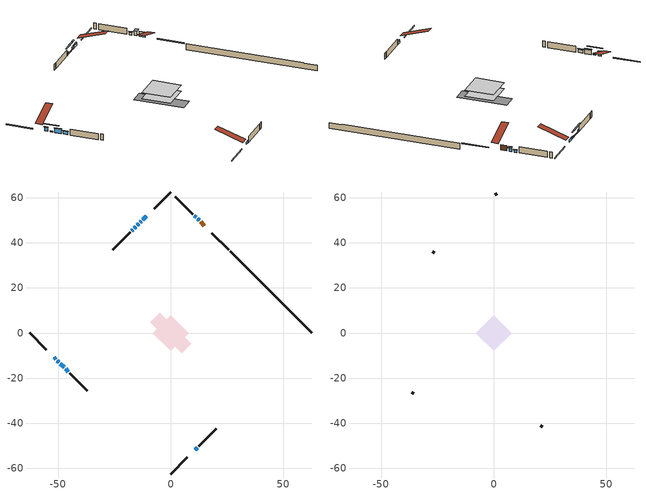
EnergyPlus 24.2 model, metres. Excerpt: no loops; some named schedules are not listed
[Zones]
conditioned space
 floor adiabatic (AdiabaticFloorConstruction): -7.91,0 0,7.91 7.91,0 0,-7.91 z0.5
 floor foundation (Slab1 construction): -9.05,4.81 -4.81,9.05 9.05,-4.81 4.81,-9.05 z-1.82
 wall outside (RimJoist1 construction): 0,-62.58 7.42,-55.16 / -62.58,0 -55.16,-7.42 / 0,62.58 -7.42,55.16 / 25.72,36.87 18.3,44.29 z0.5:0.8
 wall outside (AdiabaticWallConstruction 1): 14.95,47.63 13.27,49.31 z0.5:2.53
 wall outside (AdiabaticWallConstruction): -51.82,-10.77 -50.99,-11.6 z0.5:2.1; -10.77,51.82 -12.35,50.24 / -16.84,45.74 -17.24,45.35 / 10.77,-51.82 11.72,-50.86 z0.5:1.34; -13,49.58 -13.51,49.08 z0.5:1.06; -50.33,-12.25 -49.67,-12.92 z0.5:0.91; -14.16,48.42 -14.81,47.77 z0.5:0.88; -15.47,47.12 -16.19,46.4 z0.5:0.96; -49.01,-13.57 -47.3,-15.28 z0.5:2.28; -46.65,-15.94 -45.41,-17.18 z0.5:1.8; 12.62,49.97 11.89,50.69 z0.5:2.31; 11.24,51.35 10.5,52.09 z0.5:1.49
 wall outside (Wall1 construction): 12.38,-50.21 20.15,-42.43 / -44.75,-17.83 -36.98,-25.61 / -17.89,44.69 -25.67,36.92 / 9.84,52.74 2.07,60.52 z0.5:2.94
 wall foundation (FoundationWall1 construction): 26.38,36.21,-1.82 26.38,36.21,0.5 58.96,3.62,0.5 58.96,3.62,0.27 62.58,0,0.27 62.58,0,-1.82
 window (WindowConstruction 7): -51.82,-10.77 -50.99,-11.6 z0.5:2.1
 window (WindowConstruction 5): -10.77,51.82 -12.35,50.24 z0.5:1.34
 window (WindowConstruction 6): -13.01,49.58 -13.51,49.08 z0.5:1.06
 window (WindowConstruction 9): -50.33,-12.25 -49.67,-12.92 z0.5:0.91
 window (WindowConstruction 10): -14.16,48.42 -14.81,47.77 z0.5:0.88
 window (WindowConstruction 11): -15.47,47.12 -16.19,46.4 z0.5:0.96
 window (WindowConstruction 8): -16.84,45.74 -17.24,45.35 z0.5:1.34
 window (WindowConstruction): -49.01,-13.57 -47.3,-15.28 z0.5:2.28
 window (WindowConstruction 1): -46.65,-15.94 -45.41,-17.18 z0.5:1.8
 window (WindowConstruction 2): 12.62,49.97 11.9,50.69 z0.5:2.3
 window (WindowConstruction 3): 11.24,51.35 10.5,52.08 z0.5:1.49
 window (WindowConstruction 4): 10.77,-51.82 11.72,-50.86 z0.5:1.34
 door (Door): 14.95,47.63 13.27,49.31 z0.5:2.53
 ceiling adiabatic (AdiabaticFloorConstruction): 0,-7.91 7.91,0 0,7.91 -7.91,0 z0.5
attic - vented
 floor to conditioned space (Floor1 construction Reversed): -7.91,0 0,7.91 7.91,0 0,-7.91 z2.94
 wall outside (Wall2 construction): 20.81,-41.78 21.56,-41.02 / -36.32,-26.27 -35.56,-27.02 / -26.33,36.26 -27.08,35.5 / 1.41,61.17 0.66,61.93 z0.5:2.94
 roof outside (Roof1 construction): 10.11,-52.47,2.94 2.4,-44.77,6.57 0.37,-46.8,6.57 8.08,-54.5,2.94; -52.47,-10.11,2.94 -44.77,-2.4,6.57 -46.8,-0.37,6.57 -54.5,-8.08,2.94; -10.11,52.47,2.94 -2.4,44.77,6.57 -0.37,46.8,6.57 -8.08,54.5,2.94; 15.61,46.98,2.94 7.9,39.27,6.57 9.93,37.24,6.57 17.64,44.95,2.94
shading: -50.85,-11.74 -51.96,-10.63 -52.25,-10.92 -51.14,-12.03 z2.3; -12.49,50.09 -10.63,51.96 -10.92,52.25 -12.78,50.39 z1.54; -13.65,48.94 -12.86,49.72 -13.15,50.01 -13.94,49.23 z1.26; -47.8,-14.78 -52.2,-10.39 -52.49,-10.68 -48.09,-15.07 z3.54; -16.68,45.91 -12.3,50.29 -12.59,50.58 -16.97,46.2 z3.52; -18.05,44.53 -13.6,48.98 -13.89,49.28 -18.34,44.82 z3.6; -17.38,45.21 -16.7,45.88 -16.99,46.18 -17.67,45.5 z1.54; -47.16,-15.42 -49.15,-13.43 -49.44,-13.72 -47.45,-15.71 z2.48; -45.27,-17.32 -46.79,-15.8 -47.08,-16.09 -45.56,-17.61 z2; 11.77,50.82 12.74,49.84 13.82,50.92 12.84,51.89 z2.48; 10.36,52.23 11.38,51.2 11.67,51.5 10.65,52.52 z1.69; 11.86,-50.72 10.63,-51.96 10.92,-52.25 12.15,-51.01 z1.54
[Building]
Building 1: Terrain=Suburbs
[Site:Location]
Calgary Intl AP_AB: Latitude {deg}=51.11; Longitude {deg}=-114.02; Time Zone {hr}=-7; Elevation {m}=1084; Keep Site Location Information=Yes
[Site:GroundTemperature:Shallow]
0.326196, -1.55603, -1.70677, -0.813554, 2.7722, 6.34125, 9.43543, 11.3955, 11.562, 9.96783, 6.95256, 3.49299
[Site:WaterMainsTemperature]
Calculation Method=Schedule; Temperature Schedule=mains temperature schedule
[Material] Roughness=Rough; Thermal Absorptance=0.9
Name | Thickness {m} | Conductivity {W/m-K} | Density {kg/m3} | Specific Heat {J/kg-K} | Solar Absorptance | Visible Absorptance
asphalt or fiberglass shingles | 0.00635 | 0.162714 | 1121.4 | 1465.45 | 0.4 | 0.4
ceiling loosefill ins | 0.169333 | 0.0480833 | 16.02 | 1046.75 | 0.7 | 0.7
ceiling stud and cavity | 0.1397 | 0.406851 | 65.682 | 1177.47 | 0.7 | 0.7
concrete 4.0 in. | 0.1016 | 1.803125 | 2242.8 | 837.4 | 0.7 | 0.7
concrete 8.0 in. | 0.2032 | 1.803125 | 2242.8 | 837.4 | 0.7 | 0.7
door material | 0.04445 | 0.053851 | 512.64 | 1214.23 | 0.7 | 0.7
exterior vertical ins | 0.0156903 | 0.029427 | 32.04 | 1214.23 | 0.7 | 0.7
floor covering | 0.0127 | 0.0433444 | 54.468 | 1339.84 | 0.6 | 0.6
floor rigid ins; wall rigid ins | 0.512978 | 0.029427 | 32.04 | 1214.23 | 0.7 | 0.7
floor stud and cavity | 0.1397 | 1.75129 | 37.0049 | 1207.88 | 0.7 | 0.7
furniture material conditioned space 1 | 0.1524 | 0.115458 | 640.8 | 1214.23 | 0.6 | 0.6
gypsum board | 0.0127 | 0.160291 | 801 | 837.4 | 0.6 | 0.6
gypsum board 1 | 0.0127 | 0.160291 | 801 | 837.4 | 0.7 | 0.7
osb sheathing 0.5 in. | 0.0127 | 0.115458 | 512.64 | 1214.23 | 0.7 | 0.7
osb sheathing 0.75 in. | 0.01905 | 0.115458 | 512.64 | 1214.23 | 0.7 | 0.7
osb sheathing 2.0 in. | 0.0508 | 0.115458 | 512.64 | 1214.23 | 0.7 | 0.7
rim joist stud and cavity | 0.0508 | 0.0290657 | 125.044 | 1163.47 | 0.6 | 0.6
wall stud and cavity | 0.1397 | 0.0929022 | 139.0536 | 1170.24 | 0.7 | 0.7
wall stud and cavity 1 | 0.0889 | 6.1454 | 50.32683 | 1063.81 | 0.6 | 0.6
wall stud and cavity 2 | 0.0889 | 0.380278 | 52.3479 | 1209.89 | 0.7 | 0.7
wall stud and cavity 3 | 0.0889 | 0.391764 | 83.0341 | 1211.67 | 0.7 | 0.7
wood siding | 0.0254 | 0.102417 | 544.68 | 1172.36 | 0.4 | 0.4
wood siding 1 | 0.00254 | 0.102417 | 544.68 | 1172.36 | 0.4 | 0.4
wood siding 2; wood siding 3; wood siding 4 | 0.0254 | 0.102417 | 544.68 | 1172.36 | 0.7 | 0.7
[WindowMaterial:SimpleGlazingSystem]
Name | U-Factor {W/m2-K} | Solar Heat Gain Coefficient
WindowMaterial | 2.06566 | 0.66
WindowMaterial 1 | 2.08496 | 0.64
WindowMaterial 10 | 6.07546 | 0.5
WindowMaterial 11 | 5.67175 | 0.54
WindowMaterial 2 | 2.14799 | 0.57
WindowMaterial 3 | 2.20647 | 0.53
WindowMaterial 4 | 2.2042 | 0.54
WindowMaterial 5 | 2.17978 | 0.56
WindowMaterial 6 | 2.30697 | 0.44
WindowMaterial 7 | 2.1372 | 0.58
WindowMaterial 8 | 3.125739 | 0.44
WindowMaterial 9 | 5.93465 | 0.52
[Construction]
AdiabaticFloorConstruction: floor stud and cavity, floor rigid ins, osb sheathing 0.75 in., floor covering
AdiabaticWallConstruction: wood siding 3, wall rigid ins, wall stud and cavity 2, gypsum board
AdiabaticWallConstruction 1: wood siding 4, wall rigid ins, wall stud and cavity 2, gypsum board
Door: door material
Floor1 construction Reversed: gypsum board, ceiling stud and cavity, ceiling loosefill ins
FoundationWall1 construction: concrete 8.0 in., gypsum board 1
furniture construction conditioned space 1: furniture material conditioned space 1
PartitionWallConstruction: gypsum board, wall stud and cavity 3, gypsum board
RimJoist1 construction: wood siding 2, osb sheathing 2.0 in., rim joist stud and cavity
Roof1 construction: asphalt or fiberglass shingles
Slab1 construction: concrete 4.0 in.
Wall1 construction: wood siding, osb sheathing 0.5 in., wall stud and cavity, gypsum board
Wall2 construction: wood siding 1, wall stud and cavity 1
WindowConstruction: WindowMaterial
WindowConstruction 1: WindowMaterial 1
WindowConstruction 10: WindowMaterial 10
WindowConstruction 11: WindowMaterial 11
WindowConstruction 2: WindowMaterial 2
WindowConstruction 3: WindowMaterial 3
WindowConstruction 4: WindowMaterial 4
WindowConstruction 5: WindowMaterial 5
WindowConstruction 6: WindowMaterial 6
WindowConstruction 7: WindowMaterial 7
WindowConstruction 8: WindowMaterial 8
WindowConstruction 9: WindowMaterial 9
[Zone] Multiplier=1; Part of Total Floor Area=Yes
Name | Volume {m3}
attic - vented | 73.8604
conditioned space | 577.5
[Space]
Name | Zone | Volume {m3}
attic - vented 1 | attic - vented | 73.8604
conditioned space 1 | conditioned space | 577.5
[ZoneInfiltration:EffectiveLeakageArea]
infil attic - vented 1: Zone or Space=attic - vented 1; Schedule=Always On Discrete; Effective Air Leakage Area {cm2}=4293.6; Stack Coefficient=0.000422211; Wind Coefficient=1.3883e-05
[ZoneMixing]
whole house fan mix: Zone or Space=attic - vented; Schedule=Always On Continuous; Design Flow Rate Calculation Method=Flow/Zone; Design Flow Rate {m3/s}=0; Source Zone or Space=conditioned space
[SurfaceProperty:ExposedFoundationPerimeter]
Slab1: Exposed Perimeter Calculation Method=TotalExposedPerimeter; Total Exposed Perimeter {m}=51.207
[InternalMass] Zone or ZoneList=conditioned space; Space or SpaceList=conditioned space 1
Name | Construction | Surface Area {m2}
furniture mass conditioned space 1 | furniture construction conditioned space 1 | 97.0879
partition wall mass | PartitionWallConstruction | 242.72
[Lights]
interior lighting: Zone or ZoneList or Space or SpaceList=conditioned space 1; Schedule=interior lighting schedule; Design Level Calculation Method=LightingLevel; Lighting Level {W}=343.2; Return Air Fraction=0; Fraction Radiant=0.6; Fraction Visible=0.2; Fraction Replaceable=1
[People]
occupants: Zone or ZoneList or Space or SpaceList=conditioned space 1; Number of People Schedule=occupants schedule; Number of People Calculation Method=People; Number of People=3; Fraction Radiant=0.314171; Sensible Heat Fraction=0.56303; Activity Level Schedule=occupants activity schedule; Carbon Dioxide Generation Rate {m3/s-W}=0; Enable ASHRAE 55 Comfort Warnings=No; Mean Radiant Temperature Calculation Type=EnclosureAveraged
[ElectricEquipment] Zone or ZoneList or Space or SpaceList=conditioned space 1; Design Level Calculation Method=EquipmentLevel
Name | Schedule | Design Level {W} | Fraction Latent | Fraction Radiant | Fraction Lost
clothes dryer | clothes dryer schedule | 140.772 | 0.015 | 0.081 | 0.85
clothes washer | clothes washer schedule | 32.1985 | 0.03 | 0.162 | 0.7
cooking range | cooking range schedule | 215.147 | 0.08 | 0.432 | 0.2
dishwasher | dishwasher schedule | 66.8632 | 0.3 | 0.18 | 0.4
fridge | fridge schedule | 72.9452 | 0 | 0.6 | 0
mech vent bath fan 0 | mech vent bath fan 0 schedule | 50.2 | 0 | 0 | 1
mech vent house fan | mech vent house fan schedule | 0 | 0 | 0 | 1
mech vent house fan cfis | mech vent house fan cfis schedule | 0 | 0 | 0 | 0
misc plug loads | misc plug loads schedule | 494.7 | 0.045 | 0.513 | 0.1
whole house fan | Always On Discrete | 0 | 0 | 0 | 1
[OtherEquipment] Zone or ZoneList or Space or SpaceList=conditioned space 1; Design Level Calculation Method=EquipmentLevel
Name | Fuel Type | Schedule | Design Level {W} | Fraction Latent | Fraction Radiant | Fraction Lost
clothes dryer 1 | Electricity | clothes dryer schedule | 0 | 0.015 | 0.081 | 0.85
cooking range 1 | Electricity | cooking range schedule | 0 | 0.08 | 0.432 | 0.2
general water use latent | None | general water use schedule | 62.594 | 1 | 0 | 0
general water use sensible | None | general water use schedule | -61.6891 | 0 | 0.6 | 0
mech vent house fan latent load | None | Always On Discrete | 0 | 1 | 0 | 0
mech vent house fan sensible load | None | Always On Discrete | 0 | 0 | 0 | 0
water heater energy adjustment1 | NaturalGas | Always On Discrete | 0.01 | 0 | 0 | 1
[ZoneInfiltration:DesignFlowRate] Zone or ZoneList or Space or SpaceList=conditioned space 1; Schedule=Always On Discrete; Design Flow Rate Calculation Method=Flow/Zone; Design Flow Rate {m3/s}=0
infil flow; natural vent flow; whole house fan flow
[Foundation:Kiva]
Foundation Kiva 1: Initial Indoor Air Temperature {C}=18; Wall Height Above Grade {m}=0.499994; Wall Depth Below Slab {m}=0.2032; Custom Block Material Name 1=exterior vertical ins; Custom Block Depth 1 {m}=2.31999; Custom Block X Position 1 {m}=0.2159; Custom Block Z Position 1 {m}=0
[Foundation:Kiva:Settings]
Soil Conductivity {W/m-K}=0.849921; Soil Density {kg/m3}=1842.3; Soil Specific Heat {J/kg-K}=418.7; Ground Solar Absorptivity=0.9; Ground Thermal Absorptivity=0.9; Ground Surface Roughness {m}=0.03; Far-Field Width {m}=40; Deep-Ground Boundary Condition=ZeroFlux; Deep-Ground Depth {m}=40; Minimum Cell Dimension {m}=0.2; Maximum Cell Growth Coefficient=3; Simulation Timestep=Timestep
[Exterior:Lights]
exterior lighting: Schedule=exterior lighting schedule; Design Level {W}=75.6
[Schedule:Constant]
Name | Hourly Value
Always On Continuous; mech vent house fan schedule; mech vent house fan cfis schedule; Always On Discrete | 1
occupants activity schedule | 117.228
fridge schedule | 0
[Schedule:Week:Daily]
interior lighting schedule Week Rule - Jan1-Jan27: interior lighting schedule day, interior lighting schedule day, interior lighting schedule day, interior lighting schedule day, interior lighting schedule day, interior lighting schedule day, interior lighting schedule day, interior lighting schedule default day, interior lighting schedule default day, interior lighting schedule default day, interior lighting schedule default day, interior lighting schedule default day
interior lighting schedule Week Rule - Jan28-Feb3: interior lighting schedule day, interior lighting schedule day, interior lighting schedule day, interior lighting schedule day, interior lighting schedule day 1, interior lighting schedule day 1, interior lighting schedule day 1, interior lighting schedule default day, interior lighting schedule default day, interior lighting schedule default day, interior lighting schedule default day, interior lighting schedule default day
interior lighting schedule Week Rule - Feb4-Feb24: interior lighting schedule day 1, interior lighting schedule day 1, interior lighting schedule day 1, interior lighting schedule day 1, interior lighting schedule day 1, interior lighting schedule day 1, interior lighting schedule day 1, interior lighting schedule default day, interior lighting schedule default day, interior lighting schedule default day, interior lighting schedule default day, interior lighting schedule default day
interior lighting schedule Week Rule - Feb25-Mar3: interior lighting schedule day 1, interior lighting schedule day 1, interior lighting schedule day 1, interior lighting schedule day 1, interior lighting schedule day 2, interior lighting schedule day 2, interior lighting schedule day 2, interior lighting schedule default day, interior lighting schedule default day, interior lighting schedule default day, interior lighting schedule default day, interior lighting schedule default day
interior lighting schedule Week Rule - Mar4-Mar31: interior lighting schedule day 2, interior lighting schedule day 2, interior lighting schedule day 2, interior lighting schedule day 2, interior lighting schedule day 2, interior lighting schedule day 2, interior lighting schedule day 2, interior lighting schedule default day, interior lighting schedule default day, interior lighting schedule default day, interior lighting schedule default day, interior lighting schedule default day
interior lighting schedule Week Rule - Apr1-Apr28: interior lighting schedule day 3, interior lighting schedule day 3, interior lighting schedule day 3, interior lighting schedule day 3, interior lighting schedule day 3, interior lighting schedule day 3, interior lighting schedule day 3, interior lighting schedule default day, interior lighting schedule default day, interior lighting schedule default day, interior lighting schedule default day, interior lighting schedule default day
interior lighting schedule Week Rule - Apr29-May5: interior lighting schedule day 3, interior lighting schedule day 3, interior lighting schedule day 4, interior lighting schedule day 4, interior lighting schedule day 4, interior lighting schedule day 4, interior lighting schedule day 4, interior lighting schedule default day, interior lighting schedule default day, interior lighting schedule default day, interior lighting schedule default day, interior lighting schedule default day
interior lighting schedule Week Rule - May6-May26: interior lighting schedule day 4, interior lighting schedule day 4, interior lighting schedule day 4, interior lighting schedule day 4, interior lighting schedule day 4, interior lighting schedule day 4, interior lighting schedule day 4, interior lighting schedule default day, interior lighting schedule default day, interior lighting schedule default day, interior lighting schedule default day, interior lighting schedule default day
interior lighting schedule Week Rule - May27-Jun2: interior lighting schedule day 4, interior lighting schedule day 4, interior lighting schedule day 4, interior lighting schedule day 4, interior lighting schedule day 4, interior lighting schedule day 5, interior lighting schedule day 5, interior lighting schedule default day, interior lighting schedule default day, interior lighting schedule default day, interior lighting schedule default day, interior lighting schedule default day
interior lighting schedule Week Rule - Jun3-Jun30: interior lighting schedule day 5, interior lighting schedule day 5, interior lighting schedule day 5, interior lighting schedule day 5, interior lighting schedule day 5, interior lighting schedule day 5, interior lighting schedule day 5, interior lighting schedule default day, interior lighting schedule default day, interior lighting schedule default day, interior lighting schedule default day, interior lighting schedule default day
interior lighting schedule Week Rule - Jul1-Jul28: interior lighting schedule day 6, interior lighting schedule day 6, interior lighting schedule day 6, interior lighting schedule day 6, interior lighting schedule day 6, interior lighting schedule day 6, interior lighting schedule day 6, interior lighting schedule default day, interior lighting schedule default day, interior lighting schedule default day, interior lighting schedule default day, interior lighting schedule default day
interior lighting schedule Week Rule - Jul29-Aug4: interior lighting schedule day 6, interior lighting schedule day 6, interior lighting schedule day 6, interior lighting schedule day 7, interior lighting schedule day 7, interior lighting schedule day 7, interior lighting schedule day 7, interior lighting schedule default day, interior lighting schedule default day, interior lighting schedule default day, interior lighting schedule default day, interior lighting schedule default day
interior lighting schedule Week Rule - Aug5-Aug25: interior lighting schedule day 7, interior lighting schedule day 7, interior lighting schedule day 7, interior lighting schedule day 7, interior lighting schedule day 7, interior lighting schedule day 7, interior lighting schedule day 7, interior lighting schedule default day, interior lighting schedule default day, interior lighting schedule default day, interior lighting schedule default day, interior lighting schedule default day
interior lighting schedule Week Rule - Aug26-Sep1: interior lighting schedule day 7, interior lighting schedule day 7, interior lighting schedule day 7, interior lighting schedule day 7, interior lighting schedule day 7, interior lighting schedule day 7, interior lighting schedule day 8, interior lighting schedule default day, interior lighting schedule default day, interior lighting schedule default day, interior lighting schedule default day, interior lighting schedule default day
interior lighting schedule Week Rule - Sep2-Sep29: interior lighting schedule day 8, interior lighting schedule day 8, interior lighting schedule day 8, interior lighting schedule day 8, interior lighting schedule day 8, interior lighting schedule day 8, interior lighting schedule day 8, interior lighting schedule default day, interior lighting schedule default day, interior lighting schedule default day, interior lighting schedule default day, interior lighting schedule default day
interior lighting schedule Week Rule - Sep30-Oct6: interior lighting schedule day 8, interior lighting schedule day 9, interior lighting schedule day 9, interior lighting schedule day 9, interior lighting schedule day 9, interior lighting schedule day 9, interior lighting schedule day 9, interior lighting schedule default day, interior lighting schedule default day, interior lighting schedule default day, interior lighting schedule default day, interior lighting schedule default day
interior lighting schedule Week Rule - Oct7-Oct27: interior lighting schedule day 9, interior lighting schedule day 9, interior lighting schedule day 9, interior lighting schedule day 9, interior lighting schedule day 9, interior lighting schedule day 9, interior lighting schedule day 9, interior lighting schedule default day, interior lighting schedule default day, interior lighting schedule default day, interior lighting schedule default day, interior lighting schedule default day
interior lighting schedule Week Rule - Oct28-Nov3: interior lighting schedule day 9, interior lighting schedule day 9, interior lighting schedule day 9, interior lighting schedule day 9, interior lighting schedule day 10, interior lighting schedule day 10, interior lighting schedule day 10, interior lighting schedule default day, interior lighting schedule default day, interior lighting schedule default day, interior lighting schedule default day, interior lighting schedule default day
interior lighting schedule Week Rule - Nov4-Nov24: interior lighting schedule day 10, interior lighting schedule day 10, interior lighting schedule day 10, interior lighting schedule day 10, interior lighting schedule day 10, interior lighting schedule day 10, interior lighting schedule day 10, interior lighting schedule default day, interior lighting schedule default day, interior lighting schedule default day, interior lighting schedule default day, interior lighting schedule default day
interior lighting schedule Week Rule - Nov25-Dec1: interior lighting schedule day 10, interior lighting schedule day 10, interior lighting schedule day 10, interior lighting schedule day 10, interior lighting schedule day 10, interior lighting schedule day 10, interior lighting schedule day 11, interior lighting schedule default day, interior lighting schedule default day, interior lighting schedule default day, interior lighting schedule default day, interior lighting schedule default day
interior lighting schedule Week Rule - Dec2-Dec31: interior lighting schedule day 11, interior lighting schedule day 11, interior lighting schedule day 11, interior lighting schedule day 11, interior lighting schedule day 11, interior lighting schedule day 11, interior lighting schedule day 11, interior lighting schedule default day, interior lighting schedule default day, interior lighting schedule default day, interior lighting schedule default day, interior lighting schedule default day
occupants schedule Week Rule - Jan1-Dec31: occupants schedule day, occupants schedule day, occupants schedule day, occupants schedule day, occupants schedule day, occupants schedule day, occupants schedule day, occupants schedule default day, occupants schedule default day, occupants schedule default day, occupants schedule default day, occupants schedule default day
clothes dryer schedule Week Rule - Jan1-Dec31: clothes dryer schedule day, clothes dryer schedule day, clothes dryer schedule day, clothes dryer schedule day, clothes dryer schedule day, clothes dryer schedule day, clothes dryer schedule day, clothes dryer schedule default day, clothes dryer schedule default day, clothes dryer schedule default day, clothes dryer schedule default day, clothes dryer schedule default day
clothes washer schedule Week Rule - Jan1-Dec31: clothes washer schedule day, clothes washer schedule day, clothes washer schedule day, clothes washer schedule day, clothes washer schedule day, clothes washer schedule day, clothes washer schedule day, clothes washer schedule default day, clothes washer schedule default day, clothes washer schedule default day, clothes washer schedule default day, clothes washer schedule default day
cooking range schedule Week Rule - Jan1-Dec31: cooking range schedule day, cooking range schedule day, cooking range schedule day, cooking range schedule day, cooking range schedule day, cooking range schedule day, cooking range schedule day, cooking range schedule default day, cooking range schedule default day, cooking range schedule default day, cooking range schedule default day, cooking range schedule default day
dishwasher schedule Week Rule - Jan1-Dec31: dishwasher schedule day, dishwasher schedule day, dishwasher schedule day, dishwasher schedule day, dishwasher schedule day, dishwasher schedule day, dishwasher schedule day, dishwasher schedule default day, dishwasher schedule default day, dishwasher schedule default day, dishwasher schedule default day, dishwasher schedule default day
mech vent bath fan 0 schedule Week Rule - Jan1-Dec31: mech vent bath fan 0 schedule day, mech vent bath fan 0 schedule day, mech vent bath fan 0 schedule day, mech vent bath fan 0 schedule day, mech vent bath fan 0 schedule day, mech vent bath fan 0 schedule day, mech vent bath fan 0 schedule day, mech vent bath fan 0 schedule default day, mech vent bath fan 0 schedule default day, mech vent bath fan 0 schedule default day, mech vent bath fan 0 schedule default day, mech vent bath fan 0 schedule default day
misc plug loads schedule Week Rule - Jan1-Dec31: misc plug loads schedule day, misc plug loads schedule day, misc plug loads schedule day, misc plug loads schedule day, misc plug loads schedule day, misc plug loads schedule day, misc plug loads schedule day, misc plug loads schedule default day, misc plug loads schedule default day, misc plug loads schedule default day, misc plug loads schedule default day, misc plug loads schedule default day
general water use schedule Week Rule - Jan1-Dec31: general water use schedule day, general water use schedule day, general water use schedule day, general water use schedule day, general water use schedule day, general water use schedule day, general water use schedule day, general water use schedule default day, general water use schedule default day, general water use schedule default day, general water use schedule default day, general water use schedule default day
exterior lighting schedule Week Rule - Jan1-Jan27: exterior lighting schedule day, exterior lighting schedule day, exterior lighting schedule day, exterior lighting schedule day, exterior lighting schedule day, exterior lighting schedule day, exterior lighting schedule day, exterior lighting schedule default day, exterior lighting schedule default day, exterior lighting schedule default day, exterior lighting schedule default day, exterior lighting schedule default day
exterior lighting schedule Week Rule - Jan28-Feb3: exterior lighting schedule day, exterior lighting schedule day, exterior lighting schedule day, exterior lighting schedule day, exterior lighting schedule day 1, exterior lighting schedule day 1, exterior lighting schedule day 1, exterior lighting schedule default day, exterior lighting schedule default day, exterior lighting schedule default day, exterior lighting schedule default day, exterior lighting schedule default day
exterior lighting schedule Week Rule - Feb4-Feb24: exterior lighting schedule day 1, exterior lighting schedule day 1, exterior lighting schedule day 1, exterior lighting schedule day 1, exterior lighting schedule day 1, exterior lighting schedule day 1, exterior lighting schedule day 1, exterior lighting schedule default day, exterior lighting schedule default day, exterior lighting schedule default day, exterior lighting schedule default day, exterior lighting schedule default day
exterior lighting schedule Week Rule - Feb25-Mar3: exterior lighting schedule day 1, exterior lighting schedule day 1, exterior lighting schedule day 1, exterior lighting schedule day 1, exterior lighting schedule day 2, exterior lighting schedule day 2, exterior lighting schedule day 2, exterior lighting schedule default day, exterior lighting schedule default day, exterior lighting schedule default day, exterior lighting schedule default day, exterior lighting schedule default day
exterior lighting schedule Week Rule - Mar4-Mar31: exterior lighting schedule day 2, exterior lighting schedule day 2, exterior lighting schedule day 2, exterior lighting schedule day 2, exterior lighting schedule day 2, exterior lighting schedule day 2, exterior lighting schedule day 2, exterior lighting schedule default day, exterior lighting schedule default day, exterior lighting schedule default day, exterior lighting schedule default day, exterior lighting schedule default day
exterior lighting schedule Week Rule - Apr1-Apr28: exterior lighting schedule day 3, exterior lighting schedule day 3, exterior lighting schedule day 3, exterior lighting schedule day 3, exterior lighting schedule day 3, exterior lighting schedule day 3, exterior lighting schedule day 3, exterior lighting schedule default day, exterior lighting schedule default day, exterior lighting schedule default day, exterior lighting schedule default day, exterior lighting schedule default day
exterior lighting schedule Week Rule - Apr29-May5: exterior lighting schedule day 3, exterior lighting schedule day 3, exterior lighting schedule day 4, exterior lighting schedule day 4, exterior lighting schedule day 4, exterior lighting schedule day 4, exterior lighting schedule day 4, exterior lighting schedule default day, exterior lighting schedule default day, exterior lighting schedule default day, exterior lighting schedule default day, exterior lighting schedule default day
exterior lighting schedule Week Rule - May6-May26: exterior lighting schedule day 4, exterior lighting schedule day 4, exterior lighting schedule day 4, exterior lighting schedule day 4, exterior lighting schedule day 4, exterior lighting schedule day 4, exterior lighting schedule day 4, exterior lighting schedule default day, exterior lighting schedule default day, exterior lighting schedule default day, exterior lighting schedule default day, exterior lighting schedule default day
exterior lighting schedule Week Rule - May27-Jun2: exterior lighting schedule day 4, exterior lighting schedule day 4, exterior lighting schedule day 4, exterior lighting schedule day 4, exterior lighting schedule day 4, exterior lighting schedule day 5, exterior lighting schedule day 5, exterior lighting schedule default day, exterior lighting schedule default day, exterior lighting schedule default day, exterior lighting schedule default day, exterior lighting schedule default day
exterior lighting schedule Week Rule - Jun3-Jun30: exterior lighting schedule day 5, exterior lighting schedule day 5, exterior lighting schedule day 5, exterior lighting schedule day 5, exterior lighting schedule day 5, exterior lighting schedule day 5, exterior lighting schedule day 5, exterior lighting schedule default day, exterior lighting schedule default day, exterior lighting schedule default day, exterior lighting schedule default day, exterior lighting schedule default day
exterior lighting schedule Week Rule - Jul1-Jul28: exterior lighting schedule day 6, exterior lighting schedule day 6, exterior lighting schedule day 6, exterior lighting schedule day 6, exterior lighting schedule day 6, exterior lighting schedule day 6, exterior lighting schedule day 6, exterior lighting schedule default day, exterior lighting schedule default day, exterior lighting schedule default day, exterior lighting schedule default day, exterior lighting schedule default day
exterior lighting schedule Week Rule - Jul29-Aug4: exterior lighting schedule day 6, exterior lighting schedule day 6, exterior lighting schedule day 6, exterior lighting schedule day 7, exterior lighting schedule day 7, exterior lighting schedule day 7, exterior lighting schedule day 7, exterior lighting schedule default day, exterior lighting schedule default day, exterior lighting schedule default day, exterior lighting schedule default day, exterior lighting schedule default day
exterior lighting schedule Week Rule - Aug5-Aug25: exterior lighting schedule day 7, exterior lighting schedule day 7, exterior lighting schedule day 7, exterior lighting schedule day 7, exterior lighting schedule day 7, exterior lighting schedule day 7, exterior lighting schedule day 7, exterior lighting schedule default day, exterior lighting schedule default day, exterior lighting schedule default day, exterior lighting schedule default day, exterior lighting schedule default day
exterior lighting schedule Week Rule - Aug26-Sep1: exterior lighting schedule day 7, exterior lighting schedule day 7, exterior lighting schedule day 7, exterior lighting schedule day 7, exterior lighting schedule day 7, exterior lighting schedule day 7, exterior lighting schedule day 8, exterior lighting schedule default day, exterior lighting schedule default day, exterior lighting schedule default day, exterior lighting schedule default day, exterior lighting schedule default day
exterior lighting schedule Week Rule - Sep2-Sep29: exterior lighting schedule day 8, exterior lighting schedule day 8, exterior lighting schedule day 8, exterior lighting schedule day 8, exterior lighting schedule day 8, exterior lighting schedule day 8, exterior lighting schedule day 8, exterior lighting schedule default day, exterior lighting schedule default day, exterior lighting schedule default day, exterior lighting schedule default day, exterior lighting schedule default day
exterior lighting schedule Week Rule - Sep30-Oct6: exterior lighting schedule day 8, exterior lighting schedule day 9, exterior lighting schedule day 9, exterior lighting schedule day 9, exterior lighting schedule day 9, exterior lighting schedule day 9, exterior lighting schedule day 9, exterior lighting schedule default day, exterior lighting schedule default day, exterior lighting schedule default day, exterior lighting schedule default day, exterior lighting schedule default day
exterior lighting schedule Week Rule - Oct7-Oct27: exterior lighting schedule day 9, exterior lighting schedule day 9, exterior lighting schedule day 9, exterior lighting schedule day 9, exterior lighting schedule day 9, exterior lighting schedule day 9, exterior lighting schedule day 9, exterior lighting schedule default day, exterior lighting schedule default day, exterior lighting schedule default day, exterior lighting schedule default day, exterior lighting schedule default day
exterior lighting schedule Week Rule - Oct28-Nov3: exterior lighting schedule day 9, exterior lighting schedule day 9, exterior lighting schedule day 9, exterior lighting schedule day 9, exterior lighting schedule day 10, exterior lighting schedule day 10, exterior lighting schedule day 10, exterior lighting schedule default day, exterior lighting schedule default day, exterior lighting schedule default day, exterior lighting schedule default day, exterior lighting schedule default day
exterior lighting schedule Week Rule - Nov4-Nov24: exterior lighting schedule day 10, exterior lighting schedule day 10, exterior lighting schedule day 10, exterior lighting schedule day 10, exterior lighting schedule day 10, exterior lighting schedule day 10, exterior lighting schedule day 10, exterior lighting schedule default day, exterior lighting schedule default day, exterior lighting schedule default day, exterior lighting schedule default day, exterior lighting schedule default day
exterior lighting schedule Week Rule - Nov25-Dec1: exterior lighting schedule day 10, exterior lighting schedule day 10, exterior lighting schedule day 10, exterior lighting schedule day 10, exterior lighting schedule day 10, exterior lighting schedule day 10, exterior lighting schedule day 11, exterior lighting schedule default day, exterior lighting schedule default day, exterior lighting schedule default day, exterior lighting schedule default day, exterior lighting schedule default day
exterior lighting schedule Week Rule - Dec2-Dec31: exterior lighting schedule day 11, exterior lighting schedule day 11, exterior lighting schedule day 11, exterior lighting schedule day 11, exterior lighting schedule day 11, exterior lighting schedule day 11, exterior lighting schedule day 11, exterior lighting schedule default day, exterior lighting schedule default day, exterior lighting schedule default day, exterior lighting schedule default day, exterior lighting schedule default day
[Schedule:Year]
interior lighting schedule: interior lighting schedule Week Rule - Jan1-Jan27, 1, 1, 1, 27, interior lighting schedule Week Rule - Jan28-Feb3, 1, 28, 2, 3, interior lighting schedule Week Rule - Feb4-Feb24, 2, 4, 2, 24, interior lighting schedule Week Rule - Feb25-Mar3, 2, 25, 3, 3, interior lighting schedule Week Rule - Mar4-Mar31, 3, 4, 3, 31, interior lighting schedule Week Rule - Apr1-Apr28, 4, 1, 4, 28, interior lighting schedule Week Rule - Apr29-May5, 4, 29, 5, 5, interior lighting schedule Week Rule - May6-May26, 5, 6, 5, 26, interior lighting schedule Week Rule - May27-Jun2, 5, 27, 6, 2, interior lighting schedule Week Rule - Jun3-Jun30, 6, 3, 6, 30, interior lighting schedule Week Rule - Jul1-Jul28, 7, 1, 7, 28, interior lighting schedule Week Rule - Jul29-Aug4, 7, 29, 8, 4, interior lighting schedule Week Rule - Aug5-Aug25, 8, 5, 8, 25, interior lighting schedule Week Rule - Aug26-Sep1, 8, 26, 9, 1, interior lighting schedule Week Rule - Sep2-Sep29, 9, 2, 9, 29, interior lighting schedule Week Rule - Sep30-Oct6, 9, 30, 10, 6, interior lighting schedule Week Rule - Oct7-Oct27, 10, 7, 10, 27, interior lighting schedule Week Rule - Oct28-Nov3, 10, 28, 11, 3, interior lighting schedule Week Rule - Nov4-Nov24, 11, 4, 11, 24, interior lighting schedule Week Rule - Nov25-Dec1, 11, 25, 12, 1, interior lighting schedule Week Rule - Dec2-Dec31, 12, 2, 12, 31
occupants schedule: occupants schedule Week Rule - Jan1-Dec31, 1, 1, 12, 31
clothes dryer schedule: clothes dryer schedule Week Rule - Jan1-Dec31, 1, 1, 12, 31
clothes washer schedule: clothes washer schedule Week Rule - Jan1-Dec31, 1, 1, 12, 31
cooking range schedule: cooking range schedule Week Rule - Jan1-Dec31, 1, 1, 12, 31
dishwasher schedule: dishwasher schedule Week Rule - Jan1-Dec31, 1, 1, 12, 31
mech vent bath fan 0 schedule: mech vent bath fan 0 schedule Week Rule - Jan1-Dec31, 1, 1, 12, 31
misc plug loads schedule: misc plug loads schedule Week Rule - Jan1-Dec31, 1, 1, 12, 31
general water use schedule: general water use schedule Week Rule - Jan1-Dec31, 1, 1, 12, 31
exterior lighting schedule: exterior lighting schedule Week Rule - Jan1-Jan27, 1, 1, 1, 27, exterior lighting schedule Week Rule - Jan28-Feb3, 1, 28, 2, 3, exterior lighting schedule Week Rule - Feb4-Feb24, 2, 4, 2, 24, exterior lighting schedule Week Rule - Feb25-Mar3, 2, 25, 3, 3, exterior lighting schedule Week Rule - Mar4-Mar31, 3, 4, 3, 31, exterior lighting schedule Week Rule - Apr1-Apr28, 4, 1, 4, 28, exterior lighting schedule Week Rule - Apr29-May5, 4, 29, 5, 5, exterior lighting schedule Week Rule - May6-May26, 5, 6, 5, 26, exterior lighting schedule Week Rule - May27-Jun2, 5, 27, 6, 2, exterior lighting schedule Week Rule - Jun3-Jun30, 6, 3, 6, 30, exterior lighting schedule Week Rule - Jul1-Jul28, 7, 1, 7, 28, exterior lighting schedule Week Rule - Jul29-Aug4, 7, 29, 8, 4, exterior lighting schedule Week Rule - Aug5-Aug25, 8, 5, 8, 25, exterior lighting schedule Week Rule - Aug26-Sep1, 8, 26, 9, 1, exterior lighting schedule Week Rule - Sep2-Sep29, 9, 2, 9, 29, exterior lighting schedule Week Rule - Sep30-Oct6, 9, 30, 10, 6, exterior lighting schedule Week Rule - Oct7-Oct27, 10, 7, 10, 27, exterior lighting schedule Week Rule - Oct28-Nov3, 10, 28, 11, 3, exterior lighting schedule Week Rule - Nov4-Nov24, 11, 4, 11, 24, exterior lighting schedule Week Rule - Nov25-Dec1, 11, 25, 12, 1, exterior lighting schedule Week Rule - Dec2-Dec31, 12, 2, 12, 31
[Schedule:Compact]
mains temperature schedule: Through: 01/01, For: AllDays, Until: 24:00, 5.30611, Through: 01/02, For: AllDays, Until: 24:00, 5.24556, Through: 01/03, For: AllDays, Until: 24:00, 5.18611, Through: 01/04, For: AllDays, Until: 24:00, 5.12778, Through: 01/05, For: AllDays, Until: 24:00, 5.07, Through: 01/06, For: AllDays, Until: 24:00, 5.01278, Through: 01/07, For: AllDays, Until: 24:00, 4.95722, Through: 01/08, For: AllDays, Until: 24:00, 4.90222, Through: 01/09, For: AllDays, Until: 24:00, 4.84778, Through: 01/10, For: AllDays, Until: 24:00, 4.795, Through: 01/11, For: AllDays, Until: 24:00, 4.74278, Through: 01/12, For: AllDays, Until: 24:00, 4.69167, Through: 01/13, For: AllDays, Until: 24:00, 4.64111, Through: 01/14, For: AllDays, Until: 24:00, 4.59222, Through: 01/15, For: AllDays, Until: 24:00, 4.54389, Through: 01/16, For: AllDays, Until: 24:00, 4.49722, Through: 01/17, For: AllDays, Until: 24:00, 4.45111, Through: 01/18, For: AllDays, Until: 24:00, 4.40611, Through: 01/19, For: AllDays, Until: 24:00, 4.36222, Through: 01/20, For: AllDays, Until: 24:00, 4.32, Through: 01/21, For: AllDays, Until: 24:00, 4.27833, Through: 01/22, For: AllDays, Until: 24:00, 4.23778, Through: 01/23, For: AllDays, Until: 24:00, 4.19833, Through: 01/24, For: AllDays, Until: 24:00, 4.16056, Through: 01/25, For: AllDays, Until: 24:00, 4.12333, Through: 01/26, For: AllDays, Until: 24:00, 4.08778, Through: 01/27, For: AllDays, Until: 24:00, 4.05278, Through: 01/28, For: AllDays, Until: 24:00, 4.01944, Through: 01/29, For: AllDays, Until: 24:00, 3.98722, Through: 01/30, For: AllDays, Until: 24:00, 3.95611, Through: 01/31, For: AllDays, Until: 24:00, 3.92667, Through: 02/01, For: AllDays, Until: 24:00, 3.89778, Through: 02/02, For: AllDays, Until: 24:00, 3.87056, Through: 02/03, For: AllDays, Until: 24:00, 3.84444, Through: 02/04, For: AllDays, Until: 24:00, 3.82, Through: 02/05, For: AllDays, Until: 24:00, 3.79611, Through: 02/06, For: AllDays, Until: 24:00, 3.77389, Through: 02/07, For: AllDays, Until: 24:00, 3.75333, Through: 02/08, For: AllDays, Until: 24:00, 3.73333, Through: 02/09, For: AllDays, Until: 24:00, 3.715, Through: 02/10, For: AllDays, Until: 24:00, 3.69778, Through: 02/11, For: AllDays, Until: 24:00, 3.68222, Through: 02/12, For: AllDays, Until: 24:00, 3.66778, Through: 02/13, For: AllDays, Until: 24:00, 3.65444, Through: 02/14, For: AllDays, Until: 24:00, 3.64278, Through: 02/15, For: AllDays, Until: 24:00, 3.63222, Through: 02/16, For: AllDays, Until: 24:00, 3.62278, Through: 02/17, For: AllDays, Until: 24:00, 3.615, Through: 02/18, For: AllDays, Until: 24:00, 3.60833, Through: 02/19, For: AllDays, Until: 24:00, 3.60333, Through: 02/20, For: AllDays, Until: 24:00, 3.59944, Through: 02/21, For: AllDays, Until: 24:00, 3.59667, Through: 02/22, For: AllDays, Until: 24:00, 3.59556, Through: 02/23, For: AllDays, Until: 24:00, 3.59556, Through: 02/24, For: AllDays, Until: 24:00, 3.59722, Through: 02/25, For: AllDays, Until: 24:00, 3.6, Through: 02/26, For: AllDays, Until: 24:00, 3.60389, Through: 02/27, For: AllDays, Until: 24:00, 3.60944, Through: 02/28, For: AllDays, Until: 24:00, 3.61611, Through: 03/01, For: AllDays, Until: 24:00, 3.62444, Through: 03/02, For: AllDays, Until: 24:00, 3.63333, Through: 03/03, For: AllDays, Until: 24:00, 3.64444, Through: 03/04, For: AllDays, Until: 24:00, 3.65611, Through: 03/05, For: AllDays, Until: 24:00, 3.67, Through: 03/06, For: AllDays, Until: 24:00, 3.68444, Through: 03/07, For: AllDays, Until: 24:00, 3.70056, Through: 03/08, For: AllDays, Until: 24:00, 3.71778, Through: 03/09, For: AllDays, Until: 24:00, 3.73611, Through: 03/10, For: AllDays, Until: 24:00, 3.75611, Through: 03/11, For: AllDays, Until: 24:00, 3.77722, Through: 03/12, For: AllDays, Until: 24:00, 3.79944, Through: 03/13, For: AllDays, Until: 24:00, 3.82333, Through: 03/14, For: AllDays, Until: 24:00, 3.84833, Through: 03/15, For: AllDays, Until: 24:00, 3.87444, Through: 03/16, For: AllDays, Until: 24:00, 3.90222, Through: 03/17, For: AllDays, Until: 24:00, 3.93056, Through: 03/18, For: AllDays, Until: 24:00, 3.96056, Through: 03/19, For: AllDays, Until: 24:00, 3.99167, Through: 03/20, For: AllDays, Until: 24:00, 4.02444, Through: 03/21, For: AllDays, Until: 24:00, 4.05778, Through: 03/22, For: AllDays, Until: 24:00, 4.09278, Through: 03/23, For: AllDays, Until: 24:00, 4.12833, Through: 03/24, For: AllDays, Until: 24:00, 4.16556, Through: 03/25, For: AllDays, Until: 24:00, 4.20389, Through: 03/26, For: AllDays, Until: 24:00, 4.24333, Through: 03/27, For: AllDays, Until: 24:00, 4.28389, Through: 03/28, For: AllDays, Until: 24:00, 4.32611, Through: 03/29, For: AllDays, Until: 24:00, 4.36889, Through: 03/30, For: AllDays, Until: 24:00, 4.41278, Through: 03/31, For: AllDays, Until: 24:00, 4.45778, Through: 04/01, For: AllDays, Until: 24:00, 4.50389, Through: 04/02, For: AllDays, Until: 24:00, 4.55111, Through: 04/03, For: AllDays, Until: 24:00, 4.59944, Through: 04/04, For: AllDays, Until: 24:00, 4.64833, Through: 04/05, For: AllDays, Until: 24:00, 4.69889, Through: 04/06, For: AllDays, Until: 24:00, 4.75, Through: 04/07, For: AllDays, Until: 24:00, 4.80222, Through: 04/08, For: AllDays, Until: 24:00, 4.85556, Through: 04/09, For: AllDays, Until: 24:00, 4.91, Through: 04/10, For: AllDays, Until: 24:00, 4.965, Through: 04/11, For: AllDays, Until: 24:00, 5.02111, Through: 04/12, For: AllDays, Until: 24:00, 5.07833, Through: 04/13, For: AllDays, Until: 24:00, 5.13611, Through: 04/14, For: AllDays, Until: 24:00, 5.195, Through: 04/15, For: AllDays, Until: 24:00, 5.25444, Through: 04/16, For: AllDays, Until: 24:00, 5.315, Through: 04/17, For: AllDays, Until: 24:00, 5.37611, Through: 04/18, For: AllDays, Until: 24:00, 5.43833, Through: 04/19, For: AllDays, Until: 24:00, 5.50111, Through: 04/20, For: AllDays, Until: 24:00, 5.565, Through: 04/21, For: AllDays, Until: 24:00, 5.62944, Through: 04/22, For: AllDays, Until: 24:00, 5.69444, Through: 04/23, For: AllDays, Until: 24:00, 5.76, Through: 04/24, For: AllDays, Until: 24:00, 5.82667, Through: 04/25, For: AllDays, Until: 24:00, 5.89389, Through: 04/26, For: AllDays, Until: 24:00, 5.96167, Through: 04/27, For: AllDays, Until: 24:00, 6.03056, Through: 04/28, For: AllDays, Until: 24:00, 6.09944, Through: 04/29, For: AllDays, Until: 24:00, 6.16944, Through: 04/30, For: AllDays, Until: 24:00, 6.23944, Through: 05/01, For: AllDays, Until: 24:00, 6.31056, Through: 05/02, For: AllDays, Until: 24:00, 6.38167, Through: 05/03, For: AllDays, Until: 24:00, 6.45333, Through: 05/04, For: AllDays, Until: 24:00, 6.52611, Through: 05/05, For: AllDays, Until: 24:00, 6.59889, Through: 05/06, For: AllDays, Until: 24:00, 6.67167, Through: 05/07, For: AllDays, Until: 24:00, 6.74556, Through: 05/08, For: AllDays, Until: 24:00, 6.81944, Through: 05/09, For: AllDays, Until: 24:00, 6.89389, Through: 05/10, For: AllDays, Until: 24:00, 6.96889, Through: 05/11, For: AllDays, Until: 24:00, 7.04389, Through: 05/12, For: AllDays, Until: 24:00, 7.11944, Through: 05/13, For: AllDays, Until: 24:00, 7.195, Through: 05/14, For: AllDays, Until: 24:00, 7.27111, Through: 05/15, For: AllDays, Until: 24:00, 7.34722, Through: 05/16, For: AllDays, Until: 24:00, 7.42389, Through: 05/17, For: AllDays, Until: 24:00, 7.50056, Through: 05/18, For: AllDays, Until: 24:00, 7.57722, Through: 05/19, For: AllDays, Until: 24:00, 7.65444, Through: 05/20, For: AllDays, Until: 24:00, 7.73167, Through: 05/21, For: AllDays, Until: 24:00, 7.80889, Through: 05/22, For: AllDays, Until: 24:00, 7.88611, Through: 05/23, For: AllDays, Until: 24:00, 7.96333, Through: 05/24, For: AllDays, Until: 24:00, 8.04111, Through: 05/25, For: AllDays, Until: 24:00, 8.11833, Through: 05/26, For: AllDays, Until: 24:00, 8.19611, Through: 05/27, For: AllDays, Until: 24:00, 8.27333, Through: 05/28, For: AllDays, Until: 24:00, 8.35056, Through: 05/29, For: AllDays, Until: 24:00, 8.42778, Through: 05/30, For: AllDays, Until: 24:00, 8.505, Through: 05/31, For: AllDays, Until: 24:00, 8.58222, Through: 06/01, For: AllDays, Until: 24:00, 8.65889, Through: 06/02, For: AllDays, Until: 24:00, 8.73556, Through: 06/03, For: AllDays, Until: 24:00, 8.81222, Through: 06/04, For: AllDays, Until: 24:00, 8.88889, Through: 06/05, For: AllDays, Until: 24:00, 8.965, Through: 06/06, For: AllDays, Until: 24:00, 9.04056, Through: 06/07, For: AllDays, Until: 24:00, 9.11611, Through: 06/08, For: AllDays, Until: 24:00, 9.19167, Through: 06/09, For: AllDays, Until: 24:00, 9.26667, Through: 06/10, For: AllDays, Until: 24:00, 9.34111, Through: 06/11, For: AllDays, Until: 24:00, 9.41556, Through: 06/12, For: AllDays, Until: 24:00, 9.48889, Through: 06/13, For: AllDays, Until: 24:00, 9.56278, Through: 06/14, For: AllDays, Until: 24:00, 9.63556, Through: 06/15, For: AllDays, Until: 24:00, 9.70833, Through: 06/16, For: AllDays, Until: 24:00, 9.78, Through: 06/17, For: AllDays, Until: 24:00, 9.85167, Through: 06/18, For: AllDays, Until: 24:00, 9.92278, Through: 06/19, For: AllDays, Until: 24:00, 9.99333, Through: 06/20, For: AllDays, Until: 24:00, 10.0633, Through: 06/21, For: AllDays, Until: 24:00, 10.1328, Through: 06/22, For: AllDays, Until: 24:00, 10.2011, Through: 06/23, For: AllDays, Until: 24:00, 10.2694, Through: 06/24, For: AllDays, Until: 24:00, 10.3367, Through: 06/25, For: AllDays, Until: 24:00, 10.4039, Through: 06/26, For: AllDays, Until: 24:00, 10.47, Through: 06/27, For: AllDays, Until: 24:00, 10.5356, Through: 06/28, For: AllDays, Until: 24:00, 10.6, Through: 06/29, For: AllDays, Until: 24:00, 10.6639, Through: 06/30, For: AllDays, Until: 24:00, 10.7272, Through: 07/01, For: AllDays, Until: 24:00, 10.7894, Through: 07/02, For: AllDays, Until: 24:00, 10.8511, Through: 07/03, For: AllDays, Until: 24:00, 10.9122, Through: 07/04, For: AllDays, Until: 24:00, 10.9722, Through: 07/05, For: AllDays, Until: 24:00, 11.0311, Through: 07/06, For: AllDays, Until: 24:00, 11.0894, Through: 07/07, For: AllDays, Until: 24:00, 11.1467, Through: 07/08, For: AllDays, Until: 24:00, 11.2033, Through: 07/09, For: AllDays, Until: 24:00, 11.2589, Through: 07/10, For: AllDays, Until: 24:00, 11.3133, Through: 07/11, For: AllDays, Until: 24:00, 11.3672, Through: 07/12, For: AllDays, Until: 24:00, 11.42, Through: 07/13, For: AllDays, Until: 24:00, 11.4717, Through: 07/14, For: AllDays, Until: 24:00, 11.5222, Through: 07/15, For: AllDays, Until: 24:00, 11.5717, Through: 07/16, For: AllDays, Until: 24:00, 11.6206, Through: 07/17, For: AllDays, Until: 24:00, 11.6683, Through: 07/18, For: AllDays, Until: 24:00, 11.715, Through: 07/19, For: AllDays, Until: 24:00, 11.76, Through: 07/20, For: AllDays, Until: 24:00, 11.8044, Through: 07/21, For: AllDays, Until: 24:00, 11.8478, Through: 07/22, For: AllDays, Until: 24:00, 11.89, Through: 07/23, For: AllDays, Until: 24:00, 11.9311, Through: 07/24, For: AllDays, Until: 24:00, 11.9711, Through: 07/25, For: AllDays, Until: 24:00, 12.01, Through: 07/26, For: AllDays, Until: 24:00, 12.0478, Through: 07/27, For: AllDays, Until: 24:00, 12.0839, Through: 07/28, For: AllDays, Until: 24:00, 12.1194, Through: 07/29, For: AllDays, Until: 24:00, 12.1533, Through: 07/30, For: AllDays, Until: 24:00, 12.1861, Through: 07/31, For: AllDays, Until: 24:00, 12.2178, Through: 08/01, For: AllDays, Until: 24:00, 12.2483, Through: 08/02, For: AllDays, Until: 24:00, 12.2778, Through: 08/03, For: AllDays, Until: 24:00, 12.3056, Through: 08/04, For: AllDays, Until: 24:00, 12.3322, Through: 08/05, For: AllDays, Until: 24:00, 12.3578, Through: 08/06, For: AllDays, Until: 24:00, 12.3822, Through: 08/07, For: AllDays, Until: 24:00, 12.405, Through: 08/08, For: AllDays, Until: 24:00, 12.4267, Through: 08/09, For: AllDays, Until: 24:00, 12.4472, Through: 08/10, For: AllDays, Until: 24:00, 12.4661, Through: 08/11, For: AllDays, Until: 24:00, 12.4839, Through: 08/12, For: AllDays, Until: 24:00, 12.5006, Through: 08/13, For: AllDays, Until: 24:00, 12.5156, Through: 08/14, For: AllDays, Until: 24:00, 12.5294, Through: 08/15, For: AllDays, Until: 24:00, 12.5422, Through: 08/16, For: AllDays, Until: 24:00, 12.5533, Through: 08/17, For: AllDays, Until: 24:00, 12.5633, Through: 08/18, For: AllDays, Until: 24:00, 12.5722, Through: 08/19, For: AllDays, Until: 24:00, 12.5794, Through: 08/20, For: AllDays, Until: 24:00, 12.585, Through: 08/21, For: AllDays, Until: 24:00, 12.59, Through: 08/22, For: AllDays, Until: 24:00, 12.5933, Through: 08/23, For: AllDays, Until: 24:00, 12.595, Through: 08/24, For: AllDays, Until: 24:00, 12.5961, Through: 08/25, For: AllDays, Until: 24:00, 12.595, Through: 08/26, For: AllDays, Until: 24:00, 12.5933, Through: 08/27, For: AllDays, Until: 24:00, 12.59, Through: 08/28, For: AllDays, Until: 24:00, 12.585, Through: 08/29, For: AllDays, Until: 24:00, 12.5789, Through: 08/30, For: AllDays, Until: 24:00, 12.5717, Through: 08/31, For: AllDays, Until: 24:00, 12.5633, Through: 09/01, For: AllDays, Until: 24:00, 12.5533, Through: 09/02, For: AllDays, Until: 24:00, 12.5417, Through: 09/03, For: AllDays, Until: 24:00, 12.5289, Through: 09/04, For: AllDays, Until: 24:00, 12.515, Through: 09/05, For: AllDays, Until: 24:00, 12.5, Through: 09/06, For: AllDays, Until: 24:00, 12.4833, Through: 09/07, For: AllDays, Until: 24:00, 12.4656, Through: 09/08, For: AllDays, Until: 24:00, 12.4467, Through: 09/09, For: AllDays, Until: 24:00, 12.4261, Through: 09/10, For: AllDays, Until: 24:00, 12.4044, Through: 09/11, For: AllDays, Until: 24:00, 12.3811, Through: 09/12, For: AllDays, Until: 24:00, 12.3572, Through: 09/13, For: AllDays, Until: 24:00, 12.3317, Through: 09/14, For: AllDays, Until: 24:00, 12.3044, Through: 09/15, For: AllDays, Until: 24:00, 12.2767, Through: 09/16, For: AllDays, Until: 24:00, 12.2472, Through: 09/17, For: AllDays, Until: 24:00, 12.2167, Through: 09/18, For: AllDays, Until: 24:00, 12.185, Through: 09/19, For: AllDays, Until: 24:00, 12.1522, Through: 09/20, For: AllDays, Until: 24:00, 12.1183, Through: 09/21, For: AllDays, Until: 24:00, 12.0828, Through: 09/22, For: AllDays, Until: 24:00, 12.0461, Through: 09/23, For: AllDays, Until: 24:00, 12.0089, Through: 09/24, For: AllDays, Until: 24:00, 11.97, Through: 09/25, For: AllDays, Until: 24:00, 11.93, Through: 09/26, For: AllDays, Until: 24:00, 11.8889, Through: 09/27, For: AllDays, Until: 24:00, 11.8467, Through: 09/28, For: AllDays, Until: 24:00, 11.8033, Through: 09/29, For: AllDays, Until: 24:00, 11.7589, Through: 09/30, For: AllDays, Until: 24:00, 11.7133, Through: 10/01, For: AllDays, Until: 24:00, 11.6667, Through: 10/02, For: AllDays, Until: 24:00, 11.6189, Through: 10/03, For: AllDays, Until: 24:00, 11.5706, Through: 10/04, For: AllDays, Until: 24:00, 11.5206, Through: 10/05, For: AllDays, Until: 24:00, 11.47, Through: 10/06, For: AllDays, Until: 24:00, 11.4183, Through: 10/07, For: AllDays, Until: 24:00, 11.3656, Through: 10/08, For: AllDays, Until: 24:00, 11.3117, Through: 10/09, For: AllDays, Until: 24:00, 11.2572, Through: 10/10, For: AllDays, Until: 24:00, 11.2017, Through: 10/11, For: AllDays, Until: 24:00, 11.145, Through: 10/12, For: AllDays, Until: 24:00, 11.0878, Through: 10/13, For: AllDays, Until: 24:00, 11.0294, Through: 10/14, For: AllDays, Until: 24:00, 10.97, Through: 10/15, For: AllDays, Until: 24:00, 10.91, Through: 10/16, For: AllDays, Until: 24:00, 10.8494, Through: 10/17, For: AllDays, Until: 24:00, 10.7878, Through: 10/18, For: AllDays, Until: 24:00, 10.725, Through: 10/19, For: AllDays, Until: 24:00, 10.6617, Through: 10/20, For: AllDays, Until: 24:00, 10.5978, Through: 10/21, For: AllDays, Until: 24:00, 10.5333, Through: 10/22, For: AllDays, Until: 24:00, 10.4678, Through: 10/23, For: AllDays, Until: 24:00, 10.4017, Through: 10/24, For: AllDays, Until: 24:00, 10.3344, Through: 10/25, For: AllDays, Until: 24:00, 10.2672, Through: 10/26, For: AllDays, Until: 24:00, 10.1989, Through: 10/27, For: AllDays, Until: 24:00, 10.1306, Through: 10/28, For: AllDays, Until: 24:00, 10.0611, Through: 10/29, For: AllDays, Until: 24:00, 9.99111, Through: 10/30, For: AllDays, Until: 24:00, 9.92056, Through: 10/31, For: AllDays, Until: 24:00, 9.84944, Through: 11/01, For: AllDays, Until: 24:00, 9.77778, Through: 11/02, For: AllDays, Until: 24:00, 9.70556, Through: 11/03, For: AllDays, Until: 24:00, 9.63333, Through: 11/04, For: AllDays, Until: 24:00, 9.56, Through: 11/05, For: AllDays, Until: 24:00, 9.48667, Through: 11/06, For: AllDays, Until: 24:00, 9.41278, Through: 11/07, For: AllDays, Until: 24:00, 9.33889, Through: 11/08, For: AllDays, Until: 24:00, 9.26389, Through: 11/09, For: AllDays, Until: 24:00, 9.18889, Through: 11/10, For: AllDays, Until: 24:00, 9.11389, Through: 11/11, For: AllDays, Until: 24:00, 9.03833, Through: 11/12, For: AllDays, Until: 24:00, 8.96222, Through: 11/13, For: AllDays, Until: 24:00, 8.88611, Through: 11/14, For: AllDays, Until: 24:00, 8.81, Through: 11/15, For: AllDays, Until: 24:00, 8.73333, Through: 11/16, For: AllDays, Until: 24:00, 8.65667, Through: 11/17, For: AllDays, Until: 24:00, 8.57944, Through: 11/18, For: AllDays, Until: 24:00, 8.50278, Through: 11/19, For: AllDays, Until: 24:00, 8.42556, Through: 11/20, For: AllDays, Until: 24:00, 8.34833, Through: 11/21, For: AllDays, Until: 24:00, 8.27056, Through: 11/22, For: AllDays, Until: 24:00, 8.19333, Through: 11/23, For: AllDays, Until: 24:00, 8.11611, Through: 11/24, For: AllDays, Until: 24:00, 8.03833, Through: 11/25, For: AllDays, Until: 24:00, 7.96111, Through: 11/26, For: AllDays, Until: 24:00, 7.88389, Through: 11/27, For: AllDays, Until: 24:00, 7.80611, Through: 11/28, For: AllDays, Until: 24:00, 7.72889, Through: 11/29, For: AllDays, Until: 24:00, 7.65222, Through: 11/30, For: AllDays, Until: 24:00, 7.575, Through: 12/01, For: AllDays, Until: 24:00, 7.49833, Through: 12/02, For: AllDays, Until: 24:00, 7.42167, Through: 12/03, For: AllDays, Until: 24:00, 7.345, Through: 12/04, For: AllDays, Until: 24:00, 7.26889, Through: 12/05, For: AllDays, Until: 24:00, 7.19278, Through: 12/06, For: AllDays, Until: 24:00, 7.11722, Through: 12/07, For: AllDays, Until: 24:00, 7.04167, Through: 12/08, For: AllDays, Until: 24:00, 6.96667, Through: 12/09, For: AllDays, Until: 24:00, 6.89167, Through: 12/10, For: AllDays, Until: 24:00, 6.81722, Through: 12/11, For: AllDays, Until: 24:00, 6.74333, Through: 12/12, For: AllDays, Until: 24:00, 6.66944, Through: 12/13, For: AllDays, Until: 24:00, 6.59611, Through: 12/14, For: AllDays, Until: 24:00, 6.52333, Through: 12/15, For: AllDays, Until: 24:00, 6.45111, Through: 12/16, For: AllDays, Until: 24:00, 6.37944, Through: 12/17, For: AllDays, Until: 24:00, 6.30778, Through: 12/18, For: AllDays, Until: 24:00, 6.23722, Through: 12/19, For: AllDays, Until: 24:00, 6.16667, Through: 12/20, For: AllDays, Until: 24:00, 6.09722, Through: 12/21, For: AllDays, Until: 24:00, 6.02833, Through: 12/22, For: AllDays, Until: 24:00, 5.95944, Through: 12/23, For: AllDays, Until: 24:00, 5.89167, Through: 12/24, For: AllDays, Until: 24:00, 5.82444, Through: 12/25, For: AllDays, Until: 24:00, 5.75833, Through: 12/26, For: AllDays, Until: 24:00, 5.69222, Through: 12/27, For: AllDays, Until: 24:00, 5.62722, Through: 12/28, For: AllDays, Until: 24:00, 5.56278, Through: 12/29, For: AllDays, Until: 24:00, 5.49889, Through: 12/30, For: AllDays, Until: 24:00, 5.43611, Through: 12/31, For: AllDays, Until: 24:00, 5.37444
